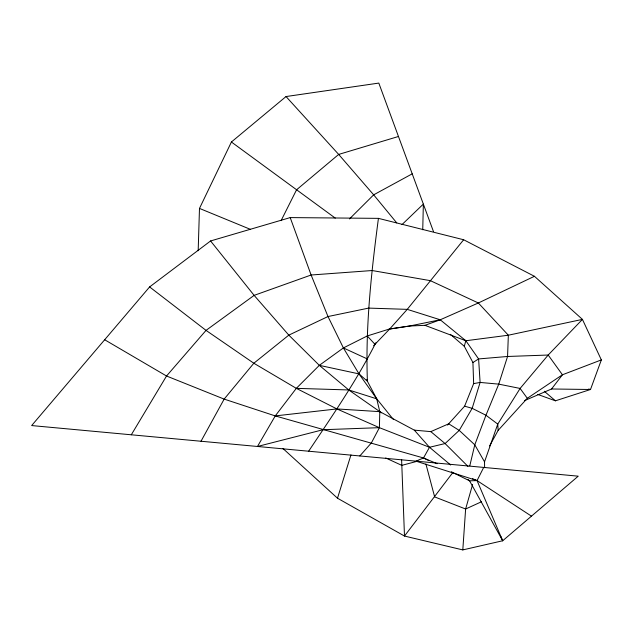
<?xml version="1.0" encoding="UTF-8"?>
<svg xmlns="http://www.w3.org/2000/svg" width="633" height="633" viewBox="0 0 633 633"><rect width="100%" height="100%" fill="white"/><g stroke="black" fill="none" stroke-linecap="round" stroke-linejoin="round"><path stroke-width="0.95" d="M393.291 419.37L376.714 398.822L367.401 381.264C365.328 326.715 371.326 272.356 378.431 218.361L290.207 217.594L210.575 240.959L149.61 286.931L31.65 425.566L578.23 476.174L502.681 540.764L462.802 549.911L404.487 536.056L337.5 498.218L282.927 448.473M359.829 455.958L371.444 442.831L379.404 427.671L379.792 411.648L376.714 398.822L359.006 373.897L343.395 347.936L327.997 316.54L311.12 275.007L290.207 217.594M422.749 229.763L423.35 204.087L401.979 224.612M198.176 250.731L199.482 208.415L231.409 142.006L286.029 96.548L378.811 83.089L433.447 231.512M462.802 549.911L465.627 509.011L472.606 484.467M469.789 465.841L474.782 444.825L485.962 415.248L498.741 384.136L507.563 356.474L508.346 335.213L478.342 302.985L430.345 280.656L372.133 270.528L311.12 275.007L254.134 295.374L206.026 330.386L166.534 376.01L131.3 434.792M447.539 425.067L464.622 406.172L473.65 383.614L472.922 362.519L464.29 346.275L465.841 340.744L440.236 319.784L407.248 309.363L368.659 308.097L327.997 316.54L288.822 335.126L253.833 363.239L224.153 399.106L201.001 441.248M337.5 498.218L350.951 454.929M484.601 467.724L484.538 461.821L497.76 424.102L520.112 388.44L548.186 355.034L582.431 319.388L534.442 276.297L463.641 239.749L378.431 218.361M450.672 465.002L429.49 447.286L379.404 427.671L323.052 429.72L257.465 446.479L275.252 415.913L296.323 388.353L319.325 365.344L343.395 347.936L367.243 335.957L389.754 328.923L409.527 326.027L424.941 325.33L465.841 340.744L508.346 335.213L582.431 319.388L601.35 359.908L590.51 389.493L555.434 400.816L537.765 394.438M281.084 220.664L296.56 189.797L338.679 154.42L398.466 136.483M483.691 467.423L477.06 480.589L502.681 540.764L469.583 480.827L468.072 479.561M308.635 451.218C331.914 416.34 355.896 381.754 375.005 344.352L375.97 342.667M489.562 445.949L498.139 430.385L527.313 398.292L562.436 374.776L601.35 359.908M531.467 516.156L477.06 480.589L415.984 461.156L423.493 457.968L429.49 447.286L445.086 443.551L459.226 430.393L472.171 408.325L480.107 382.435L478.603 358.935L465.841 340.744L464.179 339.668M452.745 472.653L404.487 536.056L401.607 459.542M524.591 400.586L551.557 388.986L562.436 374.776L548.186 355.034L507.563 356.474L478.603 358.935L472.922 362.519M463.641 239.749L407.248 309.363L389.754 328.923L373.636 345.729M349.463 218.939L373.668 194.837L412.21 173.838M534.442 276.297L478.342 302.985L440.236 319.784L424.941 325.33M481.42 501.787L465.627 509.011L434.657 496.905L425.914 464.005M210.575 240.959L254.134 295.374L288.822 335.126L319.325 365.344L348.751 389.952L379.792 411.648L414.314 430.139L430.804 431.627L448.718 423.817L459.226 430.393L474.782 444.825L484.538 461.821M417.994 461.069L401.789 465.358L385.711 457.983M440.236 319.784L409.527 326.027L389.034 329.176M473.65 383.614L480.107 382.435L498.741 384.136L520.112 388.44L527.313 398.292M104.667 339.755L166.534 376.01L224.153 399.106L275.252 415.913L336.883 408.926L379.792 411.648L381.288 412.851M551.557 388.986L590.51 389.493L588.619 389.002M149.61 286.931L206.026 330.386L253.833 363.239L296.323 388.353L348.751 389.952L376.714 398.822M319.325 365.344L359.006 373.897L367.401 381.264L366.784 379.452M464.622 406.172L472.171 408.325L485.962 415.248L497.76 424.102L498.139 430.385M275.252 415.913L423.493 457.968L437.11 463.72M199.482 208.415L250.407 229.344M472.519 478.675L477.06 480.589L469.583 480.827L451.321 471.767M379.404 427.671L336.883 408.926L296.323 388.353M343.395 347.936L367.164 358.864M423.493 457.968L428.715 460.555M335.245 218.092L231.409 142.006M430.804 431.627L445.086 443.551L467.953 466.371M450.332 334.335L464.29 346.275M544.285 391.249L555.434 400.816M367.243 335.957L375.005 344.352M286.029 96.548L338.679 154.42L373.668 194.837L396.725 222.879M414.314 430.139L429.49 447.286M500.703 536.254L502.681 540.764"/></g></svg>
